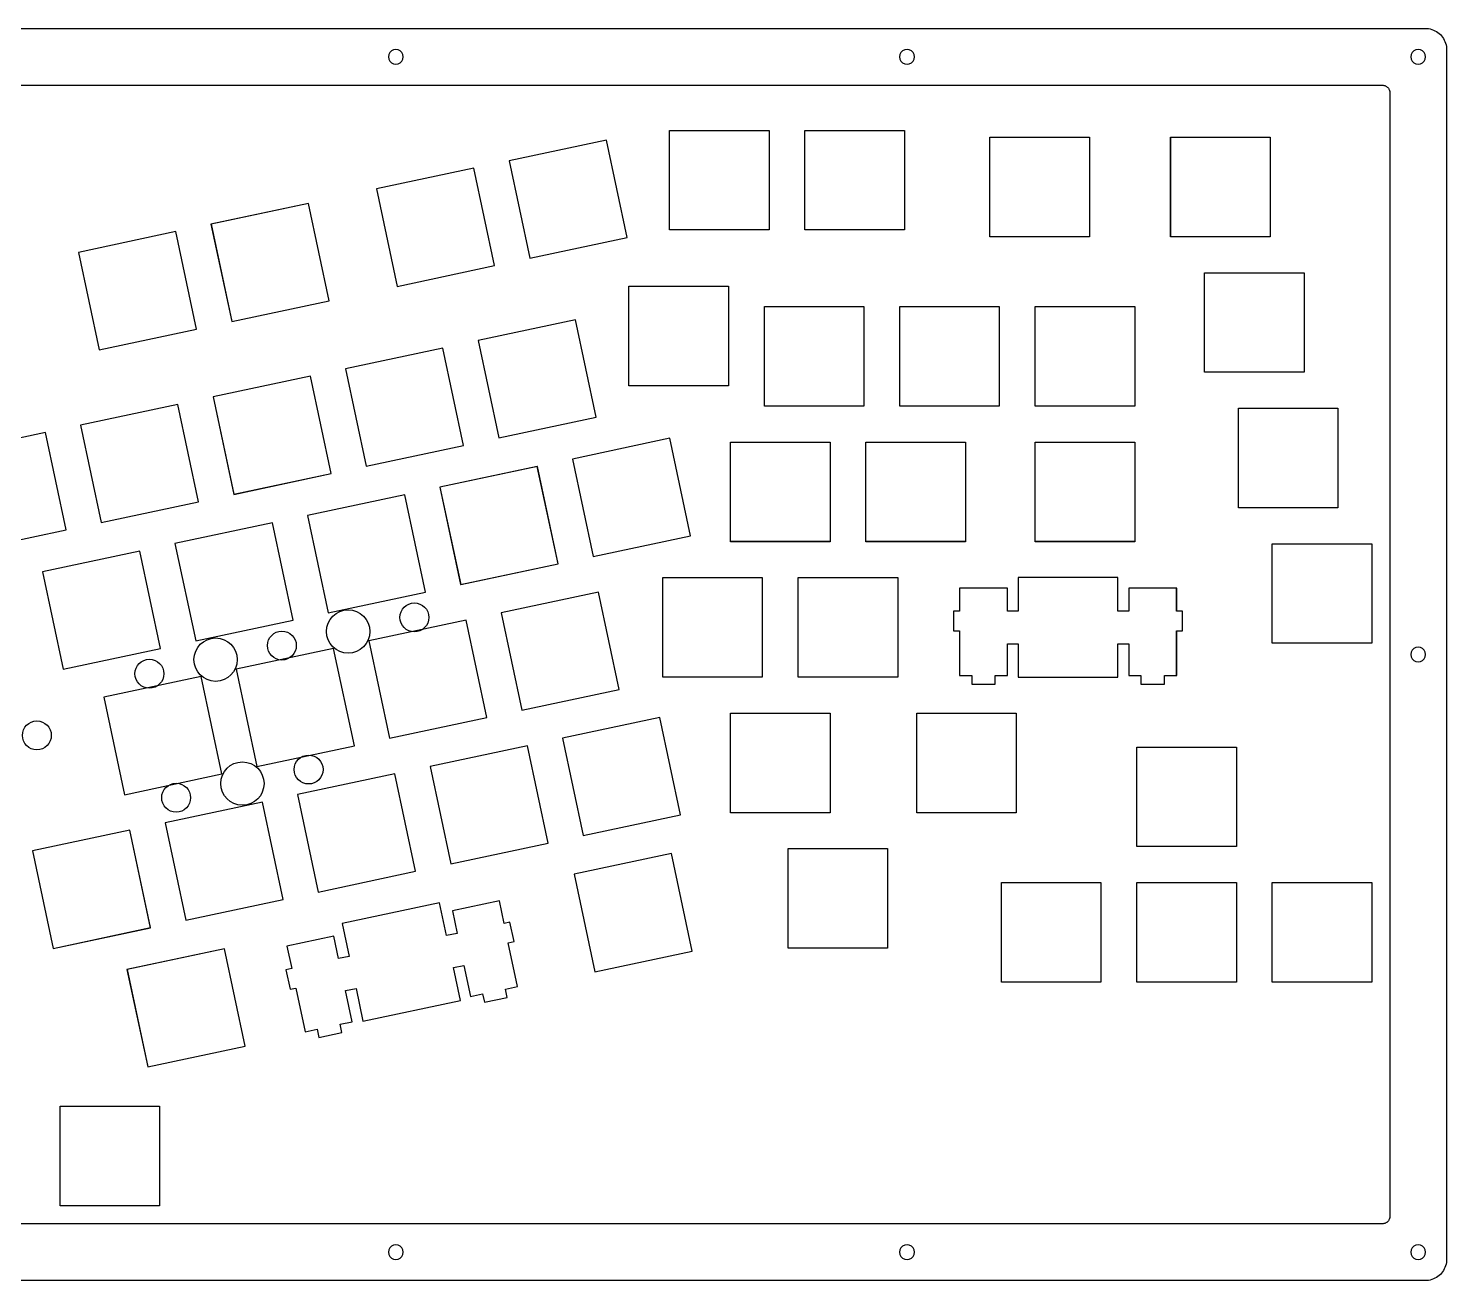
# Model space of a CAD drawing. Extents: x -8 to 360, y -8 to 168.
# Drawn here: x 160.1 to 359.6, y -7.6 to 168.4 of the extents above; entities that cross this region are included whole.
import ezdxf

# ---------------------------------------------------------------- set-up
doc = ezdxf.new("R2010")
doc.units = 0
doc.header["$MEASUREMENT"] = 0

msp = doc.modelspace()

# ---------------------------------------------------------------- linework, layer by layer
at = {"color": 0}
for p, q in [((-4.90579, 168.42), (356.56714, 168.42)), ((356.56714, 168.42), (356.80314, 168.41)), ((356.80314, 168.41), (357.03614, 168.384)), ((357.03614, 168.384), (357.26914, 168.337)), ((357.26914, 168.337), (357.49414, 168.274)), ((357.49414, 168.274), (357.71714, 168.191)), ((357.71714, 168.191), (357.93214, 168.093)), ((357.93214, 168.093), (358.13314, 167.978)), ((358.13314, 167.978), (358.33114, 167.848)), ((358.33114, 167.848), (358.51714, 167.702)), ((358.51714, 167.702), (358.68714, 167.542)), ((358.68714, 167.542), (358.84914, 167.368)), ((358.84914, 167.368), (358.99414, 167.184)), ((358.99414, 167.184), (359.12414, 166.988)), ((359.12414, 166.988), (359.24114, 166.781)), ((359.24114, 166.781), (359.33914, 166.568)), ((359.33914, 166.568), (359.42114, 166.347)), ((359.42114, 166.347), (359.48414, 166.12)), ((359.48414, 166.12), (359.53014, 165.89)), ((359.53014, 165.89), (359.55814, 165.656)), ((359.55814, 165.656), (359.56914, 165.42)), ((210.77914, 164.745), (210.72814, 164.419)), ((210.72814, 164.419), (210.77914, 164.096)), ((210.92814, 165.037), (210.77914, 164.745)), ((210.77914, 164.096), (210.92814, 163.802)), ((211.16114, 165.27), (210.92814, 165.037)), ((210.92814, 163.802), (211.16114, 163.57)), ((211.45314, 165.42), (211.16114, 165.27)), ((211.77814, 165.469), (211.45314, 165.42)), ((212.10214, 165.42), (211.77814, 165.469)), ((212.39514, 165.27), (212.10214, 165.42)), ((212.62714, 165.037), (212.39514, 165.27)), ((212.39514, 163.57), (212.62714, 163.802)), ((212.77614, 164.745), (212.62714, 165.037)), ((212.62714, 163.802), (212.77614, 164.096)), ((212.82814, 164.419), (212.77614, 164.745)), ((212.77614, 164.096), (212.82814, 164.419)), ((282.67414, 164.745), (282.62314, 164.419)), ((282.62314, 164.419), (282.67414, 164.096)), ((282.82314, 165.037), (282.67414, 164.745)), ((282.67414, 164.096), (282.82314, 163.802)), ((283.05614, 165.27), (282.82314, 165.037)), ((282.82314, 163.802), (283.05614, 163.57)), ((283.34814, 165.42), (283.05614, 165.27)), ((283.67214, 165.469), (283.34814, 165.42)), ((283.99714, 165.42), (283.67214, 165.469)), ((284.28914, 165.27), (283.99714, 165.42)), ((284.52214, 165.037), (284.28914, 165.27)), ((284.28914, 163.57), (284.52214, 163.802)), ((284.67114, 164.745), (284.52214, 165.037)), ((284.52214, 163.802), (284.67114, 164.096)), ((284.72214, 164.419), (284.67114, 164.745)), ((284.67114, 164.096), (284.72214, 164.419)), ((354.57014, 164.745), (354.51714, 164.419)), ((354.51714, 164.419), (354.57014, 164.096)), ((354.71814, 165.037), (354.57014, 164.745)), ((354.57014, 164.096), (354.71814, 163.802)), ((354.95114, 165.27), (354.71814, 165.037)), ((354.71814, 163.802), (354.95114, 163.57)), ((355.24414, 165.42), (354.95114, 165.27)), ((355.56814, 165.469), (355.24414, 165.42)), ((355.89314, 165.42), (355.56814, 165.469)), ((356.18614, 165.27), (355.89314, 165.42)), ((356.41814, 165.037), (356.18614, 165.27)), ((356.18614, 163.57), (356.41814, 163.802)), ((356.56714, 164.745), (356.41814, 165.037)), ((356.41814, 163.802), (356.56714, 164.096)), ((356.61614, 164.419), (356.56714, 164.745)), ((356.56714, 164.096), (356.61614, 164.419)), ((359.56914, 165.42), (359.56914, -4.60116)), ((211.16114, 163.57), (211.45314, 163.422)), ((211.45314, 163.422), (211.77814, 163.369)), ((211.77814, 163.369), (212.10214, 163.422)), ((212.10214, 163.422), (212.39514, 163.57)), ((283.05614, 163.57), (283.34814, 163.422)), ((283.34814, 163.422), (283.67214, 163.369)), ((283.67214, 163.369), (283.99714, 163.422)), ((283.99714, 163.422), (284.28914, 163.57)), ((354.95114, 163.57), (355.24414, 163.422)), ((355.24414, 163.422), (355.56814, 163.369)), ((355.56814, 163.369), (355.89314, 163.422)), ((355.89314, 163.422), (356.18614, 163.57)), ((1.09554, 160.419), (350.569, 160.419)), ((350.569, 160.419), (350.646, 160.416)), ((350.646, 160.416), (350.725, 160.406)), ((350.725, 160.406), (350.802, 160.391)), ((350.802, 160.391), (350.877, 160.371)), ((350.877, 160.371), (350.952, 160.343)), ((350.952, 160.343), (351.022, 160.31)), ((351.022, 160.31), (351.091, 160.272)), ((351.091, 160.272), (351.156, 160.228)), ((351.156, 160.228), (351.218, 160.179)), ((351.218, 160.179), (351.276, 160.127)), ((351.276, 160.127), (351.328, 160.069)), ((351.328, 160.069), (351.378, 160.007)), ((351.378, 160.007), (351.422, 159.942)), ((351.422, 159.942), (351.459, 159.872)), ((351.459, 159.872), (351.492, 159.801)), ((351.492, 159.801), (351.52, 159.728)), ((351.52, 159.728), (351.54, 159.653)), ((351.54, 159.653), (351.557, 159.575)), ((351.557, 159.575), (351.565, 159.497)), ((351.565, 159.497), (351.568, 159.419)), ((351.568, 159.419), (351.568, 1.39733)), ((250.26914, 154.084), (264.26914, 154.084)), ((250.26914, 140.085), (250.26914, 154.084)), ((250.271, 154.084), (264.27, 154.084)), ((250.271, 140.083), (250.271, 154.084)), ((264.26914, 154.084), (264.26914, 140.085)), ((264.27, 154.084), (264.27, 140.083)), ((269.31914, 154.084), (283.31914, 154.084)), ((269.31914, 140.085), (269.31914, 154.084)), ((269.321, 154.084), (283.32, 154.084)), ((269.321, 140.083), (269.321, 154.084)), ((283.31914, 154.084), (283.31914, 140.085)), ((283.32, 154.084), (283.32, 140.083)), ((241.398, 152.722), (227.703, 149.812)), ((241.39614, 152.724), (227.70314, 149.812)), ((244.30814, 139.029), (241.39614, 152.724)), ((244.308, 139.029), (241.398, 152.722)), ((295.323, 153.132), (309.324, 153.132)), ((295.323, 139.131), (295.323, 153.132)), ((295.32314, 153.132), (309.32314, 153.132)), ((295.32314, 139.132), (295.32314, 153.132)), ((309.32314, 153.132), (309.32314, 139.132)), ((309.324, 153.132), (309.324, 139.131)), ((320.75314, 153.132), (334.75314, 153.132)), ((320.75314, 139.132), (320.75314, 153.132)), ((320.755, 153.132), (334.754, 153.132)), ((320.755, 139.131), (320.755, 153.132)), ((334.75314, 153.132), (334.75314, 139.132)), ((334.754, 153.132), (334.754, 139.131)), ((227.703, 149.812), (230.615, 136.117)), ((227.70314, 149.812), (230.61314, 136.119)), ((222.764, 148.762), (209.069, 145.85)), ((222.76314, 148.762), (209.06914, 145.852)), ((225.67314, 135.068), (222.76314, 148.762)), ((225.674, 135.067), (222.764, 148.762)), ((209.069, 145.85), (211.981, 132.157)), ((209.06914, 145.852), (211.97914, 132.157)), ((199.47114, 143.811), (185.77614, 140.901)), ((199.471, 143.811), (185.777, 140.899)), ((202.383, 130.116), (199.471, 143.811)), ((202.38114, 130.117), (199.47114, 143.811)), ((180.83714, 139.85), (167.14214, 136.94)), ((180.837, 139.849), (167.144, 136.94)), ((183.749, 126.155), (180.837, 139.849)), ((183.74714, 126.157), (180.83714, 139.85)), ((185.77614, 140.901), (188.68814, 127.207)), ((185.777, 140.899), (188.688, 127.205)), ((264.26914, 140.085), (250.26914, 140.085)), ((264.27, 140.083), (250.271, 140.083)), ((283.31914, 140.085), (269.31914, 140.085)), ((283.32, 140.083), (269.321, 140.083)), ((230.61314, 136.119), (244.30814, 139.029)), ((230.615, 136.117), (244.308, 139.029)), ((309.324, 139.131), (295.323, 139.131)), ((309.32314, 139.132), (295.32314, 139.132)), ((334.75314, 139.132), (320.75314, 139.132)), ((334.754, 139.131), (320.755, 139.131)), ((167.14214, 136.94), (170.05414, 123.246)), ((167.144, 136.94), (170.054, 123.245)), ((211.97914, 132.157), (225.67314, 135.068)), ((211.981, 132.157), (225.674, 135.067)), ((325.51614, 134.082), (339.51714, 134.082)), ((325.51614, 120.082), (325.51614, 134.082)), ((325.518, 134.082), (339.517, 134.082)), ((325.518, 120.081), (325.518, 134.082)), ((339.517, 134.082), (339.517, 120.081)), ((339.51714, 134.082), (339.51714, 120.082)), ((244.55314, 132.177), (258.55414, 132.177)), ((244.55314, 118.178), (244.55314, 132.177)), ((244.555, 132.176), (258.556, 132.176)), ((244.555, 118.176), (244.555, 132.176)), ((258.55414, 132.177), (258.55414, 118.178)), ((258.556, 132.176), (258.556, 118.176)), ((188.688, 127.205), (202.383, 130.116)), ((188.68814, 127.207), (202.38114, 130.117)), ((263.605, 129.318), (277.606, 129.318)), ((263.605, 115.318), (263.605, 129.318)), ((263.60514, 129.32), (277.60414, 129.32)), ((263.60514, 115.32), (263.60514, 129.32)), ((277.60414, 129.32), (277.60414, 115.32)), ((277.606, 129.318), (277.606, 115.318)), ((282.655, 129.318), (296.656, 129.318)), ((282.655, 115.318), (282.655, 129.318)), ((282.65514, 129.32), (296.65414, 129.32)), ((282.65514, 115.32), (282.65514, 129.32)), ((296.65414, 129.32), (296.65414, 115.32)), ((296.656, 129.318), (296.656, 115.318)), ((301.705, 129.318), (315.706, 129.318)), ((301.705, 115.318), (301.705, 129.318)), ((301.70514, 129.32), (315.70414, 129.32)), ((301.70514, 115.32), (301.70514, 129.32)), ((315.70414, 129.32), (315.70414, 115.32)), ((315.706, 129.318), (315.706, 115.318)), ((170.054, 123.245), (183.749, 126.155)), ((170.05414, 123.246), (183.74714, 126.157)), ((237.031, 127.449), (223.337, 124.539)), ((237.03114, 127.451), (223.33714, 124.539)), ((239.943, 113.756), (237.031, 127.449)), ((239.94114, 113.756), (237.03114, 127.451)), ((223.337, 124.539), (226.249, 110.844)), ((223.33714, 124.539), (226.24814, 110.845)), ((218.39714, 123.49), (204.70214, 120.58)), ((218.397, 123.489), (204.704, 120.578)), ((221.309, 109.794), (218.397, 123.489)), ((221.30714, 109.795), (218.39714, 123.49)), ((204.70214, 120.58), (207.61414, 106.885)), ((204.704, 120.578), (207.614, 106.885)), ((339.51714, 120.082), (325.51614, 120.082)), ((339.517, 120.081), (325.518, 120.081)), ((199.76314, 119.53), (186.06914, 116.618)), ((199.765, 119.528), (186.071, 116.618)), ((202.67414, 105.835), (199.76314, 119.53)), ((202.675, 105.835), (199.765, 119.528)), ((258.55414, 118.178), (244.55314, 118.178)), ((258.556, 118.176), (244.555, 118.176)), ((186.06914, 116.618), (188.98014, 102.924)), ((186.071, 116.618), (188.98, 102.923)), ((181.12914, 115.568), (167.43614, 112.657)), ((181.131, 115.568), (167.437, 112.656)), ((184.04114, 101.874), (181.12914, 115.568)), ((184.041, 101.873), (181.131, 115.568)), ((226.24814, 110.845), (239.94114, 113.756)), ((226.249, 110.844), (239.943, 113.756)), ((277.606, 115.318), (263.605, 115.318)), ((277.60414, 115.32), (263.60514, 115.32)), ((296.656, 115.318), (282.655, 115.318)), ((296.65414, 115.32), (282.65514, 115.32)), ((315.706, 115.318), (301.705, 115.318)), ((315.70414, 115.32), (301.70514, 115.32)), ((330.28, 115.032), (344.281, 115.032)), ((330.28, 101.031), (330.28, 115.032)), ((330.28014, 115.032), (344.27914, 115.032)), ((330.28014, 101.032), (330.28014, 115.032)), ((344.27914, 115.032), (344.27914, 101.032)), ((344.281, 115.032), (344.281, 101.031)), ((167.43614, 112.657), (170.34614, 98.964)), ((167.437, 112.656), (170.348, 98.9623)), ((162.497, 111.606), (148.802, 108.697)), ((165.407, 97.9124), (162.497, 111.606)), ((207.614, 106.885), (221.309, 109.794)), ((207.61414, 106.885), (221.30714, 109.795)), ((250.30814, 110.797), (236.61414, 107.887)), ((250.31, 110.797), (236.616, 107.885)), ((253.21914, 97.103), (250.30814, 110.797)), ((253.22, 97.1021), (250.31, 110.797)), ((258.84114, 110.27), (272.84214, 110.27)), ((258.84114, 96.27), (258.84114, 110.27)), ((258.843, 110.268), (272.842, 110.268)), ((258.843, 96.2685), (258.843, 110.268)), ((272.842, 110.268), (272.842, 96.2685)), ((272.84214, 110.27), (272.84214, 96.27)), ((277.89114, 110.27), (291.89214, 110.27)), ((277.89114, 96.27), (277.89114, 110.27)), ((277.893, 110.268), (291.892, 110.268)), ((277.893, 96.2685), (277.893, 110.268)), ((291.892, 110.268), (291.892, 96.2685)), ((291.89214, 110.27), (291.89214, 96.27)), ((301.705, 110.268), (315.706, 110.268)), ((301.705, 96.2685), (301.705, 110.268)), ((301.70514, 110.27), (315.70414, 110.27)), ((301.70514, 96.27), (301.70514, 110.27)), ((315.70414, 110.27), (315.70414, 96.27)), ((315.706, 110.268), (315.706, 96.2685)), ((236.61414, 107.887), (239.52514, 94.192)), ((236.616, 107.885), (239.525, 94.1917)), ((188.98, 102.923), (202.675, 105.835)), ((188.98014, 102.924), (202.67414, 105.835)), ((231.676, 106.835), (217.981, 103.925)), ((231.67414, 106.837), (217.98114, 103.925)), ((234.58614, 93.142), (231.67414, 106.837)), ((234.586, 93.1415), (231.676, 106.835)), ((217.981, 103.925), (220.893, 90.23)), ((217.98114, 103.925), (220.89114, 90.2314)), ((170.34614, 98.964), (184.04114, 101.874)), ((170.348, 98.9623), (184.041, 101.873)), ((213.042, 102.875), (199.347, 99.9656)), ((213.04014, 102.875), (199.34714, 99.966)), ((215.95114, 89.1812), (213.04014, 102.875)), ((215.952, 89.1798), (213.042, 102.875)), ((199.347, 99.9656), (202.259, 86.2707)), ((199.34714, 99.966), (202.25714, 86.2707)), ((344.281, 101.031), (330.28, 101.031)), ((344.27914, 101.032), (330.28014, 101.032)), ((151.714, 95.002), (165.407, 97.9124)), ((194.408, 98.9143), (180.713, 96.0039)), ((194.40714, 98.916), (180.71314, 96.004)), ((197.31714, 85.2209), (194.40714, 98.916)), ((197.318, 85.2205), (194.408, 98.9143)), ((180.713, 96.0039), (183.625, 82.3087)), ((180.71314, 96.004), (183.62414, 82.3105)), ((239.525, 94.1917), (253.22, 97.1021)), ((239.52514, 94.192), (253.21914, 97.103)), ((272.84214, 96.27), (258.84114, 96.27)), ((272.842, 96.2685), (258.843, 96.2685)), ((291.89214, 96.27), (277.89114, 96.27)), ((291.892, 96.2685), (277.893, 96.2685)), ((315.706, 96.2685), (301.705, 96.2685)), ((315.70414, 96.27), (301.70514, 96.27)), ((335.04114, 95.982), (349.04214, 95.982)), ((335.04114, 81.9824), (335.04114, 95.982)), ((335.043, 95.9817), (349.042, 95.9817)), ((335.043, 81.981), (335.043, 95.9817)), ((349.042, 95.9817), (349.042, 81.981)), ((349.04214, 95.982), (349.04214, 81.9824)), ((175.77414, 94.954), (162.07914, 92.0433)), ((175.774, 94.9537), (162.081, 92.0418)), ((178.686, 81.2588), (175.774, 94.9537)), ((178.68514, 81.2602), (175.77414, 94.954)), ((162.07914, 92.0433), (164.99014, 78.3498)), ((162.081, 92.0418), (164.991, 78.3484)), ((220.89114, 90.2314), (234.58614, 93.142)), ((220.893, 90.23), (234.586, 93.1415)), ((249.31614, 91.2195), (263.31714, 91.2195)), ((249.31614, 77.2199), (249.31614, 91.2195)), ((249.318, 91.2178), (263.317, 91.2178)), ((249.318, 77.2185), (249.318, 91.2178)), ((263.317, 91.2178), (263.317, 77.2185)), ((263.31714, 91.2195), (263.31714, 77.2199)), ((268.36614, 91.2195), (282.36714, 91.2195)), ((268.36614, 77.2199), (268.36614, 91.2195)), ((268.368, 91.2178), (282.367, 91.2178)), ((268.368, 77.2185), (268.368, 91.2178)), ((282.367, 91.2178), (282.367, 77.2185)), ((282.36714, 91.2195), (282.36714, 77.2199)), ((299.32214, 91.2195), (299.32214, 86.5188)), ((313.32314, 91.2195), (299.32214, 91.2195)), ((299.324, 91.2178), (299.324, 86.5188)), ((313.323, 91.2178), (299.324, 91.2178)), ((313.323, 86.5188), (313.323, 91.2178)), ((313.32314, 86.5188), (313.32314, 91.2195)), ((202.25714, 86.2707), (215.95114, 89.1812)), ((202.259, 86.2707), (215.952, 89.1798)), ((240.29414, 89.1935), (226.59914, 86.2817)), ((240.294, 89.1921), (226.6, 86.2817)), ((243.206, 75.4987), (240.294, 89.1921)), ((243.20414, 75.5001), (240.29414, 89.1935)), ((297.79814, 89.7491), (291.04714, 89.7491)), ((291.04714, 89.7491), (291.04714, 86.5188)), ((297.798, 89.7488), (291.049, 89.7488)), ((291.049, 89.7488), (291.049, 86.5188)), ((297.798, 86.5188), (297.798, 89.7488)), ((297.79814, 86.5188), (297.79814, 89.7491)), ((321.59814, 89.7491), (314.84714, 89.7491)), ((314.84714, 89.7491), (314.84714, 86.5188)), ((321.598, 89.7488), (314.849, 89.7488)), ((314.849, 89.7488), (314.849, 86.5188)), ((321.598, 86.5188), (321.598, 89.7488)), ((321.59814, 86.5188), (321.59814, 89.7491)), ((226.59914, 86.2817), (229.51114, 72.5883)), ((226.6, 86.2817), (229.511, 72.5868)), ((291.049, 86.5188), (290.223, 86.5188)), ((290.223, 86.5188), (290.223, 83.7188)), ((291.04714, 86.5188), (290.22314, 86.5188)), ((290.22314, 86.5188), (290.22314, 83.7202)), ((299.324, 86.5188), (297.798, 86.5188)), ((299.32214, 86.5188), (297.79814, 86.5188)), ((314.849, 86.5188), (313.323, 86.5188)), ((314.84714, 86.5188), (313.32314, 86.5188)), ((322.424, 86.5188), (321.598, 86.5188)), ((322.42214, 86.5188), (321.59814, 86.5188)), ((322.42214, 83.7202), (322.42214, 86.5188)), ((322.424, 83.7188), (322.424, 86.5188)), ((183.62414, 82.3105), (197.31714, 85.2209)), ((183.625, 82.3087), (197.318, 85.2205)), ((221.66014, 85.2318), (207.96514, 82.3214)), ((221.66, 85.2318), (207.967, 82.32)), ((224.572, 71.5366), (221.66, 85.2318)), ((224.57114, 71.538), (221.66014, 85.2318)), ((207.96514, 82.3214), (210.87714, 68.6276)), ((207.967, 82.32), (210.877, 68.6262)), ((290.223, 83.7188), (291.049, 83.7188)), ((290.22314, 83.7202), (291.04714, 83.7202)), ((291.04714, 83.7202), (291.04714, 77.4499)), ((291.049, 83.7188), (291.049, 77.4485)), ((297.798, 77.4485), (297.798, 81.9189)), ((297.798, 81.9189), (299.324, 81.9189)), ((297.79814, 77.4499), (297.79814, 81.9189)), ((297.79814, 81.9189), (299.32214, 81.9189)), ((299.32214, 81.9189), (299.32214, 77.2199)), ((299.324, 81.9189), (299.324, 77.2185)), ((313.323, 77.2185), (313.323, 81.9189)), ((313.323, 81.9189), (314.849, 81.9189)), ((313.32314, 77.2199), (313.32314, 81.9189)), ((313.32314, 81.9189), (314.84714, 81.9189)), ((314.84714, 81.9189), (314.84714, 77.4499)), ((314.849, 81.9189), (314.849, 77.4485)), ((321.598, 77.4485), (321.598, 83.7188)), ((321.598, 83.7188), (322.424, 83.7188)), ((321.59814, 77.4499), (321.59814, 83.7202)), ((321.59814, 83.7202), (322.42214, 83.7202)), ((349.04214, 81.9824), (335.04114, 81.9824)), ((349.042, 81.981), (335.043, 81.981)), ((164.99014, 78.3498), (178.68514, 81.2602)), ((164.991, 78.3484), (178.686, 81.2588)), ((203.028, 81.2698), (189.333, 78.3594)), ((203.02614, 81.2712), (189.33314, 78.3608)), ((205.93714, 67.5778), (203.02614, 81.2712)), ((205.938, 67.5763), (203.028, 81.2698)), ((354.57014, 80.7339), (354.51714, 80.41)), ((354.51714, 80.41), (354.57014, 80.0848)), ((354.71814, 81.026), (354.57014, 80.7339)), ((354.57014, 80.0848), (354.71814, 79.7927)), ((354.95114, 81.2588), (354.71814, 81.026)), ((354.71814, 79.7927), (354.95114, 79.5599)), ((355.24414, 81.4077), (354.95114, 81.2588)), ((355.56814, 81.4599), (355.24414, 81.4077)), ((355.89314, 81.4077), (355.56814, 81.4599)), ((356.18614, 81.2588), (355.89314, 81.4077)), ((356.41814, 81.026), (356.18614, 81.2588)), ((356.18614, 79.5599), (356.41814, 79.7927)), ((356.56714, 80.7339), (356.41814, 81.026)), ((356.41814, 79.7927), (356.56714, 80.0848)), ((356.61614, 80.41), (356.56714, 80.7339)), ((356.56714, 80.0848), (356.61614, 80.41)), ((189.333, 78.3594), (192.243, 64.6659)), ((189.33314, 78.3608), (192.24314, 64.6659)), ((354.95114, 79.5599), (355.24414, 79.411)), ((355.24414, 79.411), (355.56814, 79.3598)), ((355.56814, 79.3598), (355.89314, 79.411)), ((355.89314, 79.411), (356.18614, 79.5599)), ((184.394, 77.3095), (170.699, 74.3991)), ((184.39214, 77.3109), (170.69914, 74.4005)), ((187.30314, 63.6157), (184.39214, 77.3109)), ((187.304, 63.6157), (184.394, 77.3095)), ((263.31714, 77.2199), (249.31614, 77.2199)), ((263.317, 77.2185), (249.318, 77.2185)), ((282.36714, 77.2199), (268.36614, 77.2199)), ((282.367, 77.2185), (268.368, 77.2185)), ((291.04714, 77.4499), (292.77214, 77.4499)), ((291.049, 77.4485), (292.774, 77.4485)), ((292.77214, 77.4499), (292.77214, 76.2497)), ((292.77214, 76.2497), (296.07314, 76.2497)), ((292.774, 77.4485), (292.774, 76.2483)), ((292.774, 76.2483), (296.073, 76.2483)), ((296.073, 76.2483), (296.073, 77.4485)), ((296.073, 77.4485), (297.798, 77.4485)), ((296.07314, 76.2497), (296.07314, 77.4499)), ((296.07314, 77.4499), (297.79814, 77.4499)), ((299.32214, 77.2199), (313.32314, 77.2199)), ((299.324, 77.2185), (313.323, 77.2185)), ((314.84714, 77.4499), (316.57314, 77.4499)), ((314.849, 77.4485), (316.574, 77.4485)), ((316.57314, 77.4499), (316.57314, 76.2497)), ((316.57314, 76.2497), (319.87314, 76.2497)), ((316.574, 77.4485), (316.574, 76.2483)), ((316.574, 76.2483), (319.873, 76.2483)), ((319.873, 76.2483), (319.873, 77.4485)), ((319.873, 77.4485), (321.598, 77.4485)), ((319.87314, 76.2497), (319.87314, 77.4499)), ((319.87314, 77.4499), (321.59814, 77.4499)), ((170.699, 74.3991), (173.611, 60.7053)), ((170.69914, 74.4005), (173.60914, 60.7067)), ((229.511, 72.5868), (243.206, 75.4987)), ((229.51114, 72.5883), (243.20414, 75.5001)), ((258.84114, 72.1695), (272.84214, 72.1695)), ((258.84114, 58.1699), (258.84114, 72.1695)), ((258.843, 72.1678), (272.842, 72.1678)), ((258.843, 58.1685), (258.843, 72.1678)), ((272.842, 72.1678), (272.842, 58.1685)), ((272.84214, 72.1695), (272.84214, 58.1699)), ((285.036, 72.1678), (299.037, 72.1678)), ((285.036, 58.1685), (285.036, 72.1678)), ((285.03614, 72.1695), (299.03614, 72.1695)), ((285.03614, 58.1699), (285.03614, 72.1695)), ((299.03614, 72.1695), (299.03614, 58.1699)), ((299.037, 72.1678), (299.037, 58.1685)), ((210.877, 68.6262), (224.572, 71.5366)), ((210.87714, 68.6276), (224.57114, 71.538)), ((248.91214, 71.5493), (235.21814, 68.6389)), ((248.914, 71.5479), (235.22, 68.6375)), ((251.82414, 57.8556), (248.91214, 71.5493)), ((251.824, 57.8541), (248.914, 71.5479)), ((235.21814, 68.6389), (238.12914, 54.9437)), ((235.22, 68.6375), (238.131, 54.9437)), ((192.243, 64.6659), (205.938, 67.5763)), ((192.24314, 64.6659), (205.93714, 67.5778)), ((230.28, 67.5873), (216.585, 64.6769)), ((230.27914, 67.5887), (216.58514, 64.6783)), ((233.19014, 53.8939), (230.27914, 67.5887)), ((233.19, 53.8939), (230.28, 67.5873)), ((315.99114, 67.407), (329.99214, 67.407)), ((315.99114, 53.4074), (315.99114, 67.407)), ((315.993, 67.4067), (329.992, 67.4067)), ((315.993, 53.406), (315.993, 67.4067)), ((329.992, 67.4067), (329.992, 53.406)), ((329.99214, 67.407), (329.99214, 53.4074)), ((216.585, 64.6769), (219.497, 50.9834)), ((216.58514, 64.6783), (219.49514, 50.9849)), ((173.60914, 60.7067), (187.30314, 63.6157)), ((173.611, 60.7053), (187.304, 63.6157)), ((211.64614, 63.6284), (197.95114, 60.718)), ((211.646, 63.6266), (197.952, 60.7162)), ((214.558, 49.9332), (211.646, 63.6266)), ((214.55614, 49.9346), (211.64614, 63.6284)), ((197.95114, 60.718), (200.86114, 47.0228)), ((197.952, 60.7162), (200.863, 47.0228)), ((193.01214, 59.6678), (179.31714, 56.7559)), ((193.012, 59.6664), (179.319, 56.7559)), ((195.924, 45.9726), (193.012, 59.6664)), ((195.92314, 45.9729), (193.01214, 59.6678)), ((238.12914, 54.9437), (251.82414, 57.8556)), ((238.131, 54.9437), (251.824, 57.8541)), ((272.84214, 58.1699), (258.84114, 58.1699)), ((272.842, 58.1685), (258.843, 58.1685)), ((299.037, 58.1685), (285.036, 58.1685)), ((299.03614, 58.1699), (285.03614, 58.1699)), ((179.31714, 56.7559), (182.22914, 43.0625)), ((179.319, 56.7559), (182.229, 43.0611)), ((174.37714, 55.7061), (160.68314, 52.7957)), ((174.378, 55.7057), (160.685, 52.7939)), ((177.28814, 42.0123), (174.37714, 55.7061)), ((177.29, 42.0109), (174.378, 55.7057)), ((219.49514, 50.9849), (233.19014, 53.8939)), ((219.497, 50.9834), (233.19, 53.8939)), ((160.68314, 52.7957), (163.59514, 39.1019)), ((160.685, 52.7939), (163.595, 39.1005)), ((250.54514, 52.4207), (236.85014, 49.5102)), ((250.545, 52.4192), (236.852, 49.5088)), ((253.456, 38.7255), (250.545, 52.4192)), ((253.45414, 38.7258), (250.54514, 52.4207)), ((266.93714, 53.1195), (280.93814, 53.1195)), ((266.93714, 39.1199), (266.93714, 53.1195)), ((266.938, 53.1178), (280.938, 53.1178)), ((266.938, 39.1185), (266.938, 53.1178)), ((280.938, 53.1178), (280.938, 39.1185)), ((280.93814, 53.1195), (280.93814, 39.1199)), ((329.99214, 53.4074), (315.99114, 53.4074)), ((329.992, 53.406), (315.993, 53.406)), ((200.86114, 47.0228), (214.55614, 49.9346)), ((200.863, 47.0228), (214.558, 49.9332)), ((236.85014, 49.5102), (239.76014, 35.8154)), ((236.852, 49.5088), (239.762, 35.814)), ((296.94114, 48.357), (310.94214, 48.357)), ((296.94114, 34.3574), (296.94114, 48.357)), ((296.943, 48.3567), (310.942, 48.3567)), ((296.943, 34.3559), (296.943, 48.3567)), ((310.942, 48.3567), (310.942, 34.3559)), ((310.94214, 48.357), (310.94214, 34.3574)), ((315.99114, 48.357), (329.99214, 48.357)), ((315.99114, 34.3574), (315.99114, 48.357)), ((315.993, 48.3567), (329.992, 48.3567)), ((315.993, 34.3559), (315.993, 48.3567)), ((329.992, 48.3567), (329.992, 34.3559)), ((329.99214, 48.357), (329.99214, 34.3574)), ((335.04114, 48.357), (349.04214, 48.357)), ((335.04114, 34.3574), (335.04114, 48.357)), ((335.043, 48.3567), (349.042, 48.3567)), ((335.043, 34.3559), (335.043, 48.3567)), ((349.042, 48.3567), (349.042, 34.3559)), ((349.04214, 48.357), (349.04214, 34.3574)), ((182.229, 43.0611), (195.924, 45.9726)), ((182.22914, 43.0625), (195.92314, 45.9729)), ((217.93514, 45.4893), (204.24214, 42.5789)), ((217.937, 45.4889), (204.243, 42.5771)), ((218.91214, 40.8919), (217.93514, 45.4893)), ((218.914, 40.8919), (217.937, 45.4889)), ((226.33614, 45.7729), (219.73214, 44.3689)), ((219.73214, 44.3689), (220.40514, 41.209)), ((226.336, 45.7715), (219.734, 44.3674)), ((219.734, 44.3674), (220.405, 41.209)), ((227.007, 42.6117), (226.336, 45.7715)), ((227.00714, 42.6131), (226.33614, 45.7729)), ((163.595, 39.1005), (177.29, 42.0109)), ((163.59514, 39.1019), (177.28814, 42.0123)), ((204.24214, 42.5789), (205.21914, 37.9815)), ((204.243, 42.5771), (205.219, 37.9801)), ((227.814, 42.7838), (227.007, 42.6117)), ((227.81314, 42.7867), (227.00714, 42.6131)), ((228.39614, 40.0459), (227.81314, 42.7867)), ((228.396, 40.0445), (227.814, 42.7838)), ((203.057, 40.8231), (196.453, 39.4187)), ((203.05514, 40.8231), (196.45314, 39.4204)), ((203.72614, 37.6647), (203.05514, 40.8231)), ((203.728, 37.6633), (203.057, 40.8231)), ((220.40514, 41.209), (218.91214, 40.8919)), ((220.405, 41.209), (218.914, 40.8919)), ((227.58914, 39.8738), (228.39614, 40.0459)), ((227.59, 39.872), (228.396, 40.0445)), ((187.657, 39.0521), (173.962, 36.1417)), ((187.65614, 39.0536), (173.96214, 36.1421)), ((190.56614, 25.3588), (187.65614, 39.0536)), ((190.567, 25.3587), (187.657, 39.0521)), ((196.453, 39.4187), (197.126, 36.2617)), ((196.45314, 39.4204), (197.12414, 36.2617)), ((205.21914, 37.9815), (203.72614, 37.6647)), ((205.219, 37.9801), (203.728, 37.6633)), ((228.89214, 33.74), (227.58914, 39.8738)), ((228.894, 33.7399), (227.59, 39.872)), ((239.76014, 35.8154), (253.45414, 38.7258)), ((239.762, 35.814), (253.456, 38.7255)), ((280.93814, 39.1199), (266.93714, 39.1199)), ((280.938, 39.1185), (266.938, 39.1185)), ((173.962, 36.1417), (176.874, 22.4469)), ((173.96214, 36.1421), (176.87314, 22.4483)), ((197.126, 36.2617), (196.318, 36.0881)), ((196.318, 36.0881), (196.901, 33.3499)), ((197.12414, 36.2617), (196.31814, 36.0895)), ((196.31814, 36.0895), (196.89914, 33.3498)), ((219.86914, 36.3926), (221.36114, 36.7097)), ((220.84614, 31.7955), (219.86914, 36.3926)), ((219.87, 36.3926), (221.361, 36.7083)), ((220.847, 31.7941), (219.87, 36.3926)), ((221.361, 36.7083), (222.29, 32.3371)), ((221.36114, 36.7097), (222.29014, 32.337)), ((310.94214, 34.3574), (296.94114, 34.3574)), ((310.942, 34.3559), (296.943, 34.3559)), ((329.99214, 34.3574), (315.99114, 34.3574)), ((329.992, 34.3559), (315.993, 34.3559)), ((349.04214, 34.3574), (335.04114, 34.3574)), ((349.042, 34.3559), (335.043, 34.3559)), ((196.89914, 33.3498), (197.70714, 33.5224)), ((196.901, 33.3499), (197.707, 33.5208)), ((197.707, 33.5208), (199.011, 27.3885)), ((197.70714, 33.5224), (199.00914, 27.39)), ((204.684, 33.1639), (206.175, 33.4808)), ((205.613, 28.7914), (204.684, 33.1639)), ((204.68414, 33.1639), (206.17514, 33.4811)), ((205.61314, 28.793), (204.68414, 33.1639)), ((206.175, 33.4808), (207.152, 28.8837)), ((206.17514, 33.4811), (207.15214, 28.8837)), ((222.29, 32.3371), (223.978, 32.6953)), ((222.29014, 32.337), (223.97814, 32.6969)), ((223.978, 32.6953), (224.227, 31.5213)), ((223.97814, 32.6969), (224.22614, 31.5228)), ((224.22614, 31.5228), (227.45514, 32.209)), ((224.227, 31.5213), (227.455, 32.2075)), ((227.20514, 33.383), (228.89214, 33.74)), ((227.45514, 32.209), (227.20514, 33.383)), ((227.207, 33.3816), (228.894, 33.7399)), ((227.455, 32.2075), (227.207, 33.3816)), ((207.152, 28.8837), (220.847, 31.7941)), ((207.15214, 28.8837), (220.84614, 31.7955)), ((203.926, 28.4331), (205.613, 28.7914)), ((204.176, 27.259), (203.926, 28.4331)), ((203.92614, 28.4332), (205.61314, 28.793)), ((204.17414, 27.2605), (203.92614, 28.4332)), ((199.00914, 27.39), (200.69714, 27.747)), ((199.011, 27.3885), (200.699, 27.7468)), ((200.69714, 27.747), (200.94714, 26.5742)), ((200.699, 27.7468), (200.947, 26.5741)), ((200.947, 26.5741), (204.176, 27.259)), ((200.94714, 26.5742), (204.17414, 27.2605)), ((176.87314, 22.4483), (190.56614, 25.3588)), ((176.874, 22.4469), (190.567, 25.3587)), ((164.54414, 16.9238), (178.54414, 16.9238)), ((164.54414, 2.9243), (164.54414, 16.9238)), ((164.546, 16.9237), (178.545, 16.9237)), ((164.546, 2.92282), (164.546, 16.9237)), ((178.54414, 16.9238), (178.54414, 2.9243)), ((178.545, 16.9237), (178.545, 2.92282)), ((178.54414, 2.9243), (164.54414, 2.9243)), ((178.545, 2.92282), (164.546, 2.92282)), ((350.569, 0.396875), (1.09554, 0.396875)), ((350.646, 0.40101), (350.569, 0.396875)), ((350.725, 0.410655), (350.646, 0.40101)), ((350.802, 0.425813), (350.725, 0.410655)), ((350.877, 0.446486), (350.802, 0.425813)), ((350.952, 0.474045), (350.877, 0.446486)), ((351.022, 0.505739), (350.952, 0.474045)), ((351.091, 0.545705), (351.022, 0.505739)), ((351.156, 0.588423), (351.091, 0.545705)), ((351.218, 0.63803), (351.156, 0.588423)), ((351.276, 0.690397), (351.218, 0.63803)), ((351.328, 0.748273), (351.276, 0.690397)), ((351.378, 0.810288), (351.328, 0.748273)), ((351.422, 0.875055), (351.378, 0.810288)), ((351.459, 0.943956), (351.422, 0.875055)), ((351.492, 1.01562), (351.459, 0.943956)), ((351.52, 1.08865), (351.492, 1.01562)), ((351.54, 1.16444), (351.52, 1.08865)), ((351.557, 1.24161), (351.54, 1.16444)), ((351.565, 1.31878), (351.557, 1.24161)), ((351.568, 1.39733), (351.565, 1.31878)), ((210.77914, -3.27685), (210.72814, -3.60207)), ((210.72814, -3.60207), (210.77914, -3.92592)), ((210.92814, -2.98334), (210.77914, -3.27685)), ((210.77914, -3.92592), (210.92814, -4.21806)), ((211.16114, -2.75184), (210.92814, -2.98334)), ((211.45314, -2.60301), (211.16114, -2.75184)), ((211.77814, -2.55203), (211.45314, -2.60301)), ((212.10214, -2.60301), (211.77814, -2.55203)), ((212.39514, -2.75184), (212.10214, -2.60301)), ((212.62714, -2.98334), (212.39514, -2.75184)), ((212.77614, -3.27685), (212.62714, -2.98334)), ((212.62714, -4.21806), (212.77614, -3.92592)), ((212.82814, -3.60207), (212.77614, -3.27685)), ((212.77614, -3.92592), (212.82814, -3.60207)), ((282.67414, -3.27685), (282.62314, -3.60207)), ((282.62314, -3.60207), (282.67414, -3.92592)), ((282.82314, -2.98334), (282.67414, -3.27685)), ((282.67414, -3.92592), (282.82314, -4.21806)), ((283.05614, -2.75184), (282.82314, -2.98334)), ((283.34814, -2.60301), (283.05614, -2.75184)), ((283.67214, -2.55203), (283.34814, -2.60301)), ((283.99714, -2.60301), (283.67214, -2.55203)), ((284.28914, -2.75184), (283.99714, -2.60301)), ((284.52214, -2.98334), (284.28914, -2.75184)), ((284.67114, -3.27685), (284.52214, -2.98334)), ((284.52214, -4.21806), (284.67114, -3.92592)), ((284.72214, -3.60207), (284.67114, -3.27685)), ((284.67114, -3.92592), (284.72214, -3.60207)), ((354.57014, -3.27685), (354.51714, -3.60207)), ((354.51714, -3.60207), (354.57014, -3.92592)), ((354.71814, -2.98334), (354.57014, -3.27685)), ((354.57014, -3.92592), (354.71814, -4.21806)), ((354.95114, -2.75184), (354.71814, -2.98334)), ((355.24414, -2.60301), (354.95114, -2.75184)), ((355.56814, -2.55203), (355.24414, -2.60301)), ((355.89314, -2.60301), (355.56814, -2.55203)), ((356.18614, -2.75184), (355.89314, -2.60301)), ((356.41814, -2.98334), (356.18614, -2.75184)), ((356.56714, -3.27685), (356.41814, -2.98334)), ((356.41814, -4.21806), (356.56714, -3.92592)), ((356.61614, -3.60207), (356.56714, -3.27685)), ((356.56714, -3.92592), (356.61614, -3.60207)), ((210.92814, -4.21806), (211.16114, -4.45095)), ((211.16114, -4.45095), (211.45314, -4.59978)), ((211.45314, -4.59978), (211.77814, -4.65215)), ((211.77814, -4.65215), (212.10214, -4.59978)), ((212.10214, -4.59978), (212.39514, -4.45095)), ((212.39514, -4.45095), (212.62714, -4.21806)), ((282.82314, -4.21806), (283.05614, -4.45095)), ((283.05614, -4.45095), (283.34814, -4.59978)), ((283.34814, -4.59978), (283.67214, -4.65215)), ((283.67214, -4.65215), (283.99714, -4.59978)), ((283.99714, -4.59978), (284.28914, -4.45095)), ((284.28914, -4.45095), (284.52214, -4.21806)), ((354.71814, -4.21806), (354.95114, -4.45095)), ((354.95114, -4.45095), (355.24414, -4.59978)), ((355.24414, -4.59978), (355.56814, -4.65215)), ((355.56814, -4.65215), (355.89314, -4.59978)), ((355.89314, -4.59978), (356.18614, -4.45095)), ((356.18614, -4.45095), (356.41814, -4.21806)), ((359.24114, -5.96266), (359.12414, -6.16799)), ((359.33914, -5.74906), (359.24114, -5.96266)), ((359.42114, -5.52858), (359.33914, -5.74906)), ((359.48414, -5.3012), (359.42114, -5.52858)), ((359.53014, -5.07107), (359.48414, -5.3012)), ((359.55814, -4.8368), (359.53014, -5.07107)), ((359.56914, -4.60116), (359.55814, -4.8368)), ((356.56714, -7.601148), (-4.90579, -7.601148)), ((356.80314, -7.591502), (356.56714, -7.601148)), ((357.03614, -7.563941), (356.80314, -7.591502)), ((357.26914, -7.518467), (357.03614, -7.563941)), ((357.49414, -7.455076), (357.26914, -7.518467)), ((357.71714, -7.372392), (357.49414, -7.455076)), ((357.93214, -7.274553), (357.71714, -7.372392)), ((358.13314, -7.1588), (357.93214, -7.274553)), ((358.33114, -7.029263), (358.13314, -7.1588)), ((358.51714, -6.883192), (358.33114, -7.029263)), ((358.68714, -6.72196), (358.51714, -6.883192)), ((358.84914, -6.5497), (358.68714, -6.72196)), ((358.99414, -6.36505), (358.84914, -6.5497)), ((359.12414, -6.16799), (358.99414, -6.36505))]:
    msp.add_line(p, q, dxfattribs=at)
for centre, radius in [((205.063702, 83.645471), 3.048), ((214.380558, 85.62583), 2.032), ((186.429991, 79.684753), 3.048), ((195.746846, 81.665112), 2.032), ((195.746846, 81.665112), 2.032), ((177.113135, 77.704394), 2.032), ((161.285212, 69.044747), 2.032), ((199.504892, 64.241054), 2.032), ((190.188037, 62.260696), 3.048), ((180.871181, 60.280337), 2.032)]:
    msp.add_circle(centre, radius)

doc.saveas('drawing.dxf')
